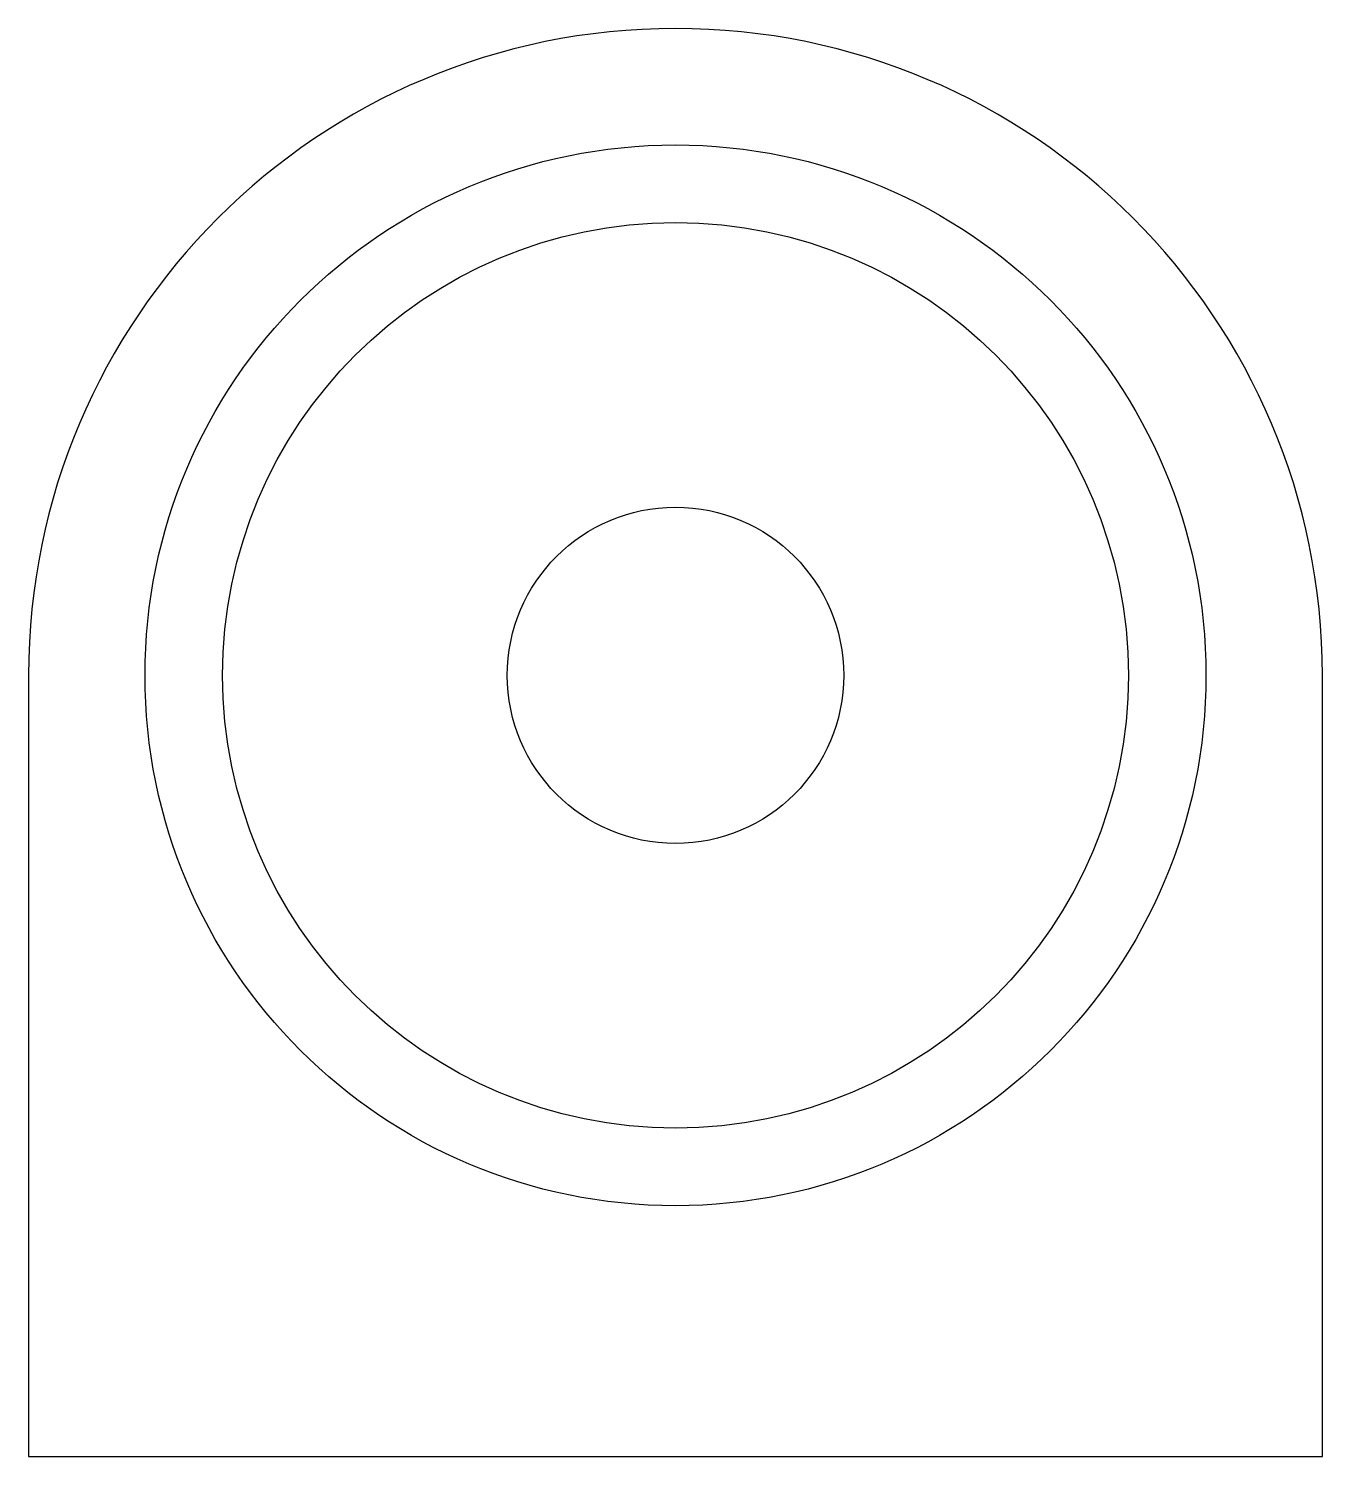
# Model space of a CAD drawing. Header units: inches. Extents: x 0 to 1, y 0 to 1.1.
import ezdxf

# ---------------------------------------------------------------- set-up
doc = ezdxf.new("R2010")
doc.units = ezdxf.units.IN
doc.header["$MEASUREMENT"] = 0

msp = doc.modelspace()

# ---------------------------------------------------------------- linework, layer by layer
at = {"color": 7, "linetype": 'Continuous', "lineweight": 25}
for p, q in [((0, 0.6038), (0, 0)), ((1, 0), (1, 0.6038)), ((0, 0), (1, 0))]:
    msp.add_line(p, q, dxfattribs=at)
for radius in [0.41, 0.35, 0.13]:
    msp.add_circle((0.5, 0.6038), radius, dxfattribs=at)
msp.add_arc((0.5, 0.6038), 0.5, 0, 180, dxfattribs=at)

doc.saveas('drawing.dxf')
